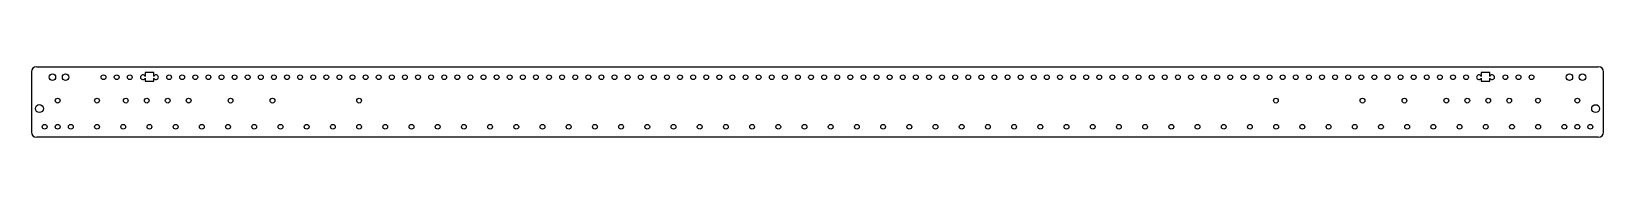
# Model space of a CAD drawing. Header units: inches. Extents: x -37.5 to 37.5, y -1.7 to 1.7.
import ezdxf

# ---------------------------------------------------------------- set-up
doc = ezdxf.new("R2010")
doc.units = ezdxf.units.IN
doc.header["$MEASUREMENT"] = 0

msp = doc.modelspace()

# ---------------------------------------------------------------- linework, layer by layer
at = {"color": 7, "linetype": 'Continuous', "lineweight": 25}
for p, q in [((-37.25, 1.684), (37.25, 1.684)), ((-37.5, 1.434), (-37.5, -1.434)), ((-31.665, 1.403), (-32.075, 1.403)), ((-32.075, 1.403), (-32.075, 1.222)), ((-32.075, 1.147), (-32.075, 0.993)), ((-32.075, 0.993), (-31.665, 0.993)), ((-31.665, 1.222), (-31.665, 1.403)), ((-31.665, 0.993), (-31.665, 1.146)), ((31.665, 1.403), (31.665, 1.222)), ((32.075, 1.403), (31.665, 1.403)), ((31.665, 1.146), (31.665, 0.993)), ((31.665, 0.993), (32.075, 0.993)), ((32.075, 1.222), (32.075, 1.403)), ((32.075, 0.993), (32.075, 1.147)), ((37.5, -1.434), (37.5, 1.434)), ((37.25, -1.684), (-37.25, -1.684))]:
    msp.add_line(p, q, dxfattribs=at)
for centre, radius in [((-36.5, 1.184), 0.155), ((-35.87, 1.184), 0.155), ((-34.063, 1.184), 0.115), ((-33.433, 1.184), 0.114), ((-32.808, 1.184), 0.114), ((-30.933, 1.184), 0.114), ((-30.308, 1.184), 0.114), ((-29.683, 1.184), 0.114), ((-29.058, 1.184), 0.114), ((-28.433, 1.184), 0.114), ((-27.808, 1.184), 0.114), ((-27.183, 1.184), 0.114), ((-26.558, 1.184), 0.114), ((-25.933, 1.184), 0.114), ((-25.308, 1.184), 0.114), ((-24.683, 1.184), 0.114), ((-24.058, 1.184), 0.114), ((-23.433, 1.184), 0.114), ((-22.808, 1.184), 0.114), ((-22.183, 1.184), 0.114), ((-21.558, 1.184), 0.114), ((-20.933, 1.184), 0.114), ((-20.308, 1.184), 0.114), ((-19.683, 1.184), 0.114), ((-19.058, 1.184), 0.114), ((-18.433, 1.184), 0.114), ((-17.808, 1.184), 0.114), ((-17.183, 1.184), 0.114), ((-16.558, 1.184), 0.114), ((-15.933, 1.184), 0.114), ((-15.308, 1.184), 0.114), ((-14.683, 1.184), 0.114), ((-14.058, 1.184), 0.114), ((-13.433, 1.184), 0.114), ((-12.808, 1.184), 0.114), ((-12.183, 1.184), 0.114), ((-11.558, 1.184), 0.114), ((-10.933, 1.184), 0.114), ((-10.308, 1.184), 0.114), ((-9.683, 1.184), 0.114), ((-9.058, 1.184), 0.114), ((-8.433, 1.184), 0.114), ((-7.808, 1.184), 0.114), ((-7.183, 1.184), 0.114), ((-6.558, 1.184), 0.114), ((-5.933, 1.184), 0.114), ((-5.308, 1.184), 0.114), ((-4.683, 1.184), 0.114), ((-4.058, 1.184), 0.114), ((-3.433, 1.184), 0.114), ((-2.808, 1.184), 0.114), ((-2.183, 1.184), 0.114), ((-1.558, 1.184), 0.114), ((-0.933, 1.184), 0.114), ((-0.308, 1.184), 0.114), ((0.317, 1.184), 0.114), ((0.942, 1.184), 0.114), ((1.567, 1.184), 0.114), ((2.192, 1.184), 0.114), ((2.817, 1.184), 0.114), ((3.442, 1.184), 0.114), ((4.067, 1.184), 0.114), ((4.692, 1.184), 0.114), ((5.317, 1.184), 0.114), ((5.942, 1.184), 0.114), ((6.567, 1.184), 0.114), ((7.192, 1.184), 0.114), ((7.817, 1.184), 0.114), ((8.442, 1.184), 0.114), ((9.067, 1.184), 0.114), ((9.692, 1.184), 0.114), ((10.317, 1.184), 0.114), ((10.942, 1.184), 0.114), ((11.567, 1.184), 0.114), ((12.192, 1.184), 0.114), ((12.817, 1.184), 0.114), ((13.442, 1.184), 0.114), ((14.067, 1.184), 0.114), ((14.692, 1.184), 0.114), ((15.317, 1.184), 0.114), ((15.942, 1.184), 0.114), ((16.567, 1.184), 0.114), ((17.192, 1.184), 0.114), ((17.817, 1.184), 0.114), ((18.442, 1.184), 0.114), ((19.067, 1.184), 0.114), ((19.692, 1.184), 0.114), ((20.317, 1.184), 0.114), ((20.942, 1.184), 0.114), ((21.567, 1.184), 0.114), ((22.192, 1.184), 0.114), ((22.817, 1.184), 0.114), ((23.442, 1.184), 0.114), ((24.067, 1.184), 0.114), ((24.692, 1.184), 0.114), ((25.317, 1.184), 0.114), ((25.942, 1.184), 0.114), ((26.567, 1.184), 0.114), ((27.192, 1.184), 0.114), ((27.817, 1.184), 0.114), ((28.442, 1.184), 0.114), ((29.067, 1.184), 0.114), ((29.692, 1.184), 0.114), ((30.317, 1.184), 0.114), ((30.942, 1.184), 0.114), ((32.817, 1.184), 0.114), ((33.442, 1.184), 0.114), ((34.067, 1.184), 0.114), ((35.87, 1.184), 0.156), ((36.5, 1.184), 0.156), ((-36.25, 0.065), 0.114), ((-34.37, 0.065), 0.114), ((-33, 0.065), 0.114), ((-32, 0.065), 0.114), ((-31, 0.065), 0.114), ((-30, 0.065), 0.114), ((-28, 0.065), 0.114), ((-26, 0.065), 0.114), ((-21.87, 0.065), 0.114), ((21.87, 0.065), 0.114), ((26, 0.065), 0.114), ((28, 0.065), 0.114), ((30, 0.065), 0.114), ((31, 0.065), 0.114), ((32, 0.065), 0.114), ((33, 0.065), 0.114), ((34.37, 0.065), 0.114), ((36.25, 0.065), 0.114), ((-37.12, -0.315), 0.188), ((37.12, -0.315), 0.187), ((-36.87, -1.184), 0.114), ((-36.25, -1.184), 0.114), ((-35.62, -1.184), 0.114), ((-34.37, -1.184), 0.114), ((-33.12, -1.184), 0.114), ((-31.87, -1.184), 0.114), ((-30.62, -1.184), 0.114), ((-29.37, -1.184), 0.114), ((-28.12, -1.184), 0.114), ((-26.87, -1.184), 0.114), ((-25.62, -1.184), 0.114), ((-24.37, -1.184), 0.114), ((-23.12, -1.184), 0.114), ((-21.87, -1.184), 0.114), ((-20.62, -1.184), 0.114), ((-19.37, -1.184), 0.114), ((-18.12, -1.184), 0.114), ((-16.87, -1.184), 0.114), ((-15.62, -1.184), 0.114), ((-14.37, -1.184), 0.114), ((-13.12, -1.184), 0.114), ((-11.87, -1.184), 0.114), ((-10.62, -1.184), 0.114), ((-9.37, -1.184), 0.114), ((-8.12, -1.184), 0.114), ((-6.87, -1.184), 0.114), ((-5.62, -1.184), 0.114), ((-4.37, -1.184), 0.114), ((-3.12, -1.184), 0.114), ((-1.87, -1.184), 0.114), ((-0.62, -1.184), 0.114), ((0.63, -1.184), 0.114), ((1.88, -1.184), 0.114), ((3.13, -1.184), 0.114), ((4.38, -1.184), 0.114), ((5.63, -1.184), 0.114), ((6.88, -1.184), 0.114), ((8.13, -1.184), 0.114), ((9.38, -1.184), 0.114), ((10.63, -1.184), 0.114), ((11.88, -1.184), 0.114), ((13.13, -1.184), 0.114), ((14.38, -1.184), 0.114), ((15.63, -1.184), 0.114), ((16.88, -1.184), 0.114), ((18.13, -1.184), 0.114), ((19.38, -1.184), 0.114), ((20.63, -1.184), 0.114), ((21.88, -1.184), 0.114), ((23.13, -1.184), 0.114), ((24.38, -1.184), 0.114), ((25.63, -1.184), 0.114), ((26.88, -1.184), 0.114), ((28.13, -1.184), 0.114), ((29.38, -1.184), 0.114), ((30.63, -1.184), 0.114), ((31.88, -1.184), 0.114), ((33.13, -1.184), 0.114), ((34.38, -1.184), 0.114), ((35.63, -1.184), 0.114), ((36.25, -1.184), 0.114), ((36.87, -1.184), 0.114)]:
    msp.add_circle(centre, radius, dxfattribs=at)
for centre, radius, start, end in [((-37.25, 1.434), 0.25, 90, 180), ((37.25, 1.434), 0.25, 0, 90), ((-32.183, 1.184), 0.114, 19.26101, 340.73899), ((-31.558, 1.184), 0.114, 199.62018, 160.37982), ((31.558, 1.184), 0.114, 19.62018, 340.37982), ((32.183, 1.184), 0.114, 199.26101, 160.73899), ((-37.25, -1.434), 0.25, 180, 270), ((37.25, -1.434), 0.25, 270, 0)]:
    msp.add_arc(centre, radius, start, end, dxfattribs=at)

doc.saveas('drawing.dxf')
